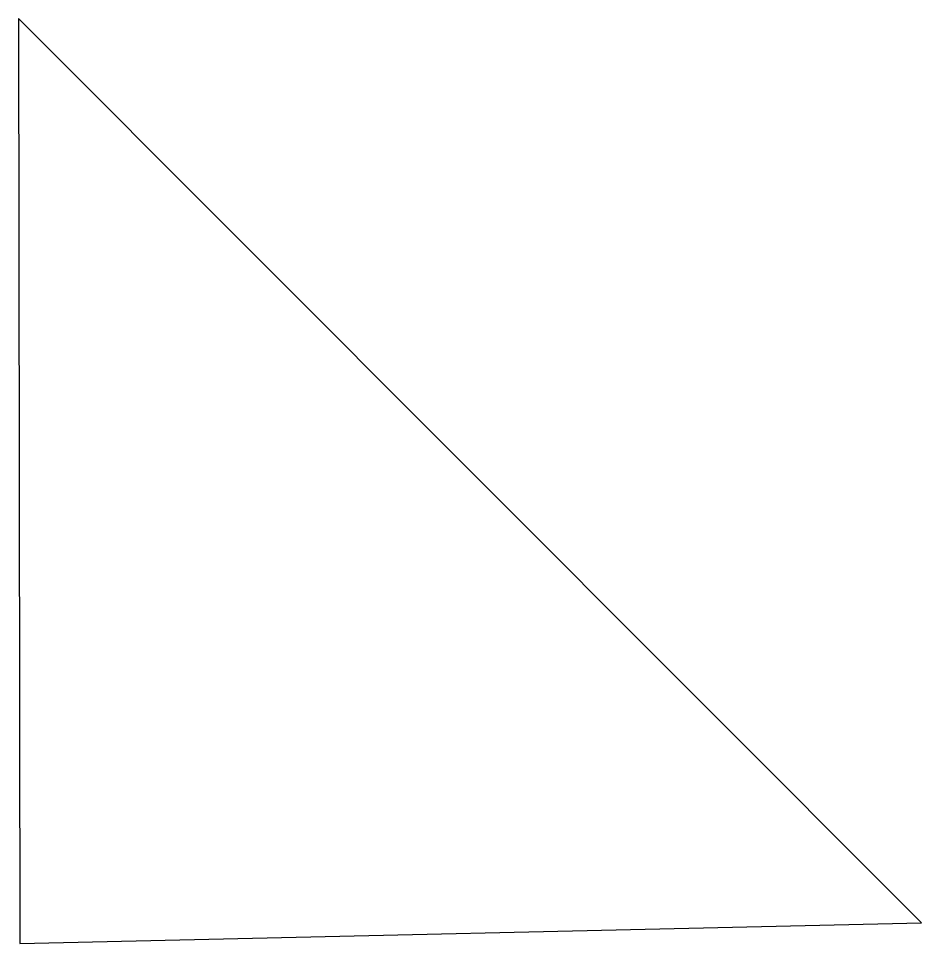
# Model space of a CAD drawing. Header units: metres. Extents: x 110 to 496, y 621 to 1017.
import ezdxf

# ---------------------------------------------------------------- set-up
doc = ezdxf.new("R2010")
doc.units = ezdxf.units.M

msp = doc.modelspace()

# ---------------------------------------------------------------- linework, layer by layer
at = {"color": 0}
for p, q in [((109.82337, 1016.797377), (110.335504, 620.642184)), ((496.391993, 629.535301), (109.82337, 1016.797377)), ((110.335504, 620.642184), (496.391993, 629.535301))]:
    msp.add_line(p, q, dxfattribs=at)

doc.saveas('drawing.dxf')
